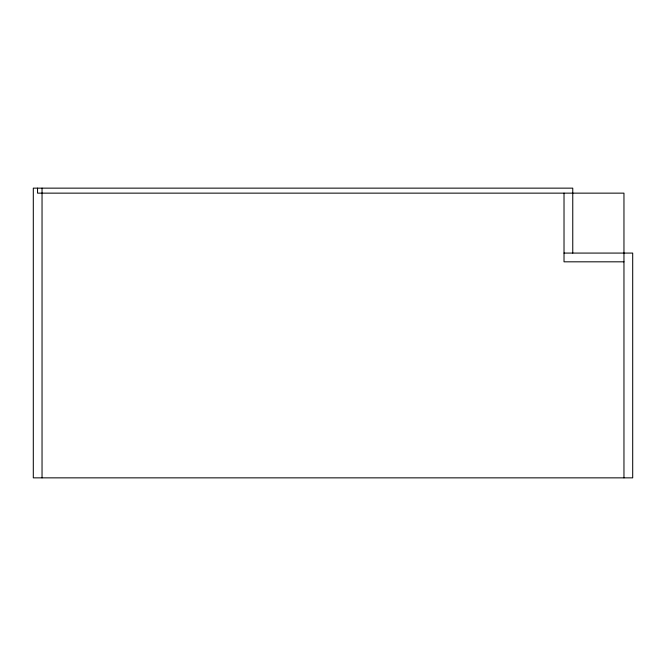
<?xml version="1.0" encoding="UTF-8"?>
<svg xmlns="http://www.w3.org/2000/svg" width="666" height="666" viewBox="0 0 666 666"><rect width="100%" height="100%" fill="white"/><g stroke="black" fill="none" stroke-linecap="round" stroke-linejoin="round"><path stroke-width="1" d="M564.019 253.08L632.7 253.08L632.7 477.855L33.3 477.855L33.3 188.145L572.76 188.145L572.76 253.08M623.959 261.821L564.019 261.821L564.019 193.14M623.959 477.855L623.959 193.14L37.546 193.14L37.546 188.145M42.041 188.145L42.041 477.855"/></g></svg>
